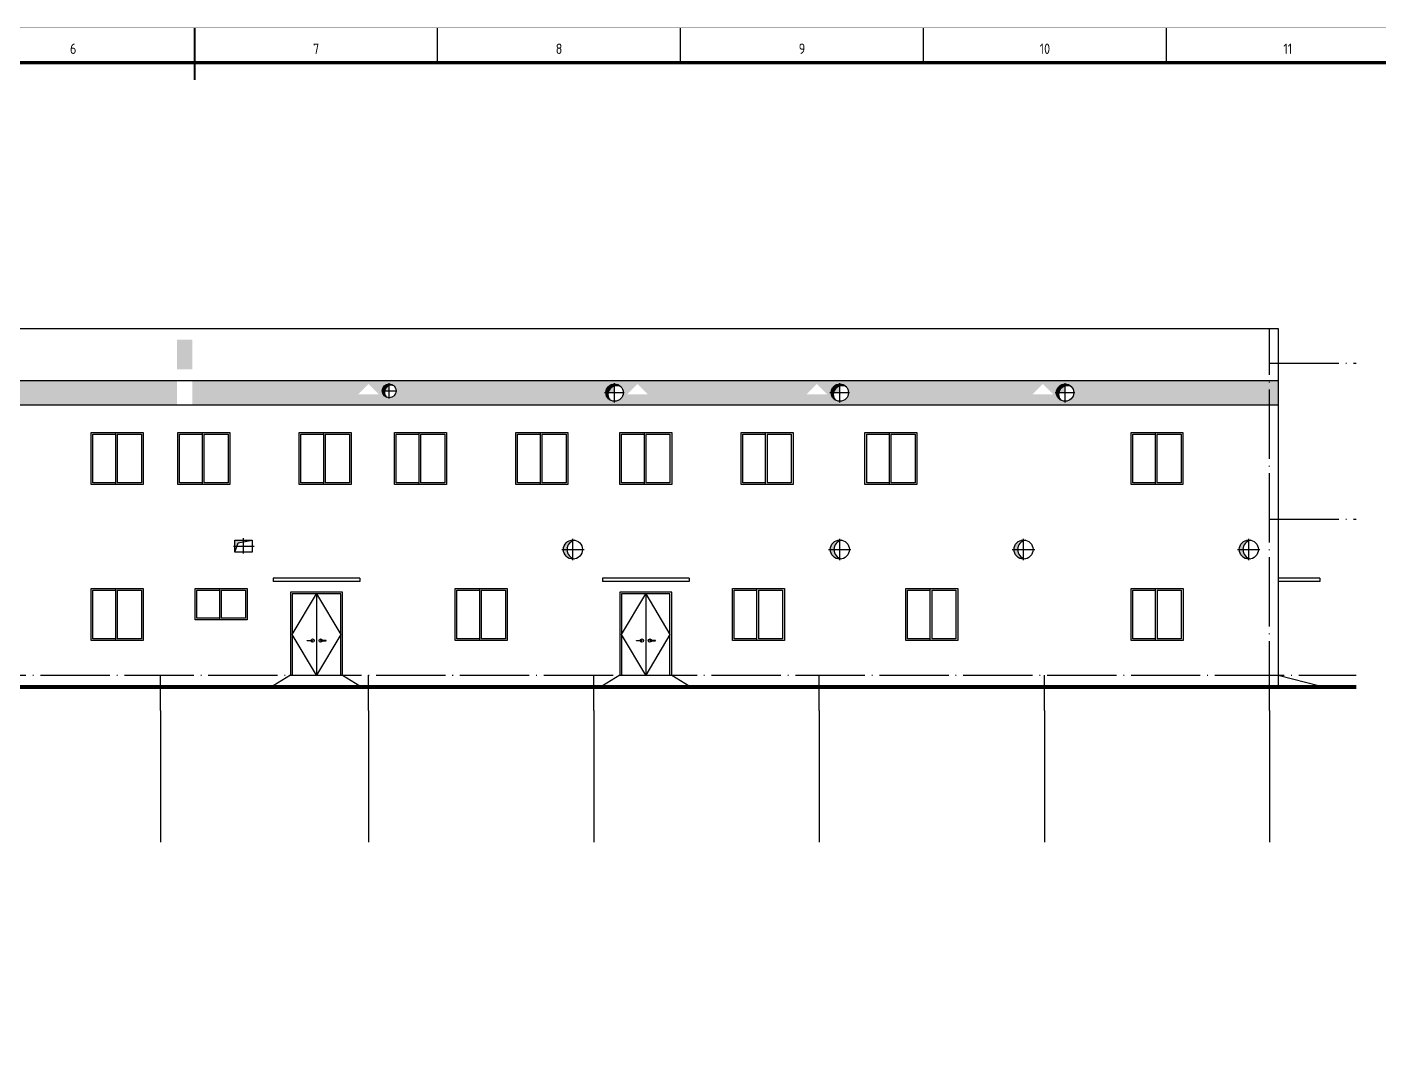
# Model space of a CAD drawing. Extents: x 93518 to 937116, y -359949 to 58022.
# Drawn here: x 722005 to 761008, y -158829 to -129104 of the extents above; entities that cross this region are included whole.
import ezdxf
from ezdxf.enums import TextEntityAlignment as Align

# ---------------------------------------------------------------- set-up
doc = ezdxf.new("R2010")
doc.units = 0
doc.header["$LTSCALE"] = 1000
doc.header["$MEASUREMENT"] = 0
doc.linetypes.add('DOTE', pattern=[2.42, 2, -0.2, 0.02, -0.2])
doc.layers.get('0').update_dxf_attribs({"linetype": 'CONTINUOUS'})
for name, color, linetype in [('AXIS', 3, 'CONTINUOUS'), ('DOTE', 8, 'DOTE'), ('STAIR', 2, 'CONTINUOUS'), ('WALL', 7, 'CONTINUOUS'), ('WINDOW', 4, 'CONTINUOUS'), ('填充', 8, 'CONTINUOUS')]:
    doc.layers.add(name, color=color, linetype=linetype)
doc.styles.get("Standard").update_dxf_attribs({"font": 'GBENOR', "bigfont": 'GBCBIG'})

# ---------------------------------------------------------------- blocks, each defined once
blk = doc.blocks.new('GEDI_WK_A1')
at = {"color": 3}
for p, q in [((420.5, 584), (420.5, 594)), ((490.58, 584), (490.58, 594)), ((560.67, 584), (560.67, 594)), ((630.75, 584), (630.75, 594)), ((700.83, 584), (700.83, 594))]:
    blk.add_line(p, q, dxfattribs=at)
for points, const_width in [([(0, 0), (841, 0), (841, 594), (0, 594)], 0.1), ([(25, 10), (831, 10), (831, 584), (25, 584)], 1)]:
    blk.add_lwpolyline(points, close=True, dxfattribs=dict(at, const_width=const_width))
at = {"color": 3, "const_width": 0.5}
blk.add_lwpolyline([(420.5, 579), (420.5, 594)], dxfattribs=at)
at = {"color": 3}
for s, p in [('6', (385.46, 588)), ('7', (455.54, 588)), ('8', (525.62, 588)), ('9', (595.71, 588)), ('10', (665.79, 588)), ('11', (735.88, 588))]:
    blk.add_text(s, height=3, dxfattribs=at).set_placement(p, align=Align.MIDDLE)

msp = doc.modelspace()

# ---------------------------------------------------------------- hatches: boundary and pattern name
h = msp.add_hatch(color=256)
h.paths.add_polyline_path([(732586.3, -139444.5, 0.1816631), (732454.6, -139395), (732454.6, -139441.1, -0.1694039)])
h.paths.add_polyline_path([(732454.6, -139441.1), (732454.6, -139395, 0.4142136), (732254.6, -139595), (732319, -139595, -0.2760019)])
h.paths.add_polyline_path([(732319, -139595), (732254.6, -139595, 0.3118947), (732383.9, -139782.1, -0.2649)])
h = msp.add_hatch(color=256)
h.paths.add_polyline_path([(739145, -139482.9, 0.2198001), (738954.6, -139395), (738954.6, -139454.6, -0.2001535)])
h.paths.add_polyline_path([(738954.6, -139454.6), (738954.6, -139395, 0.4142136), (738704.6, -139645), (738771.3, -139645, -0.285962)])
h.paths.add_polyline_path([(738771.3, -139645), (738704.6, -139645, 0.2627794), (738825.5, -139859.1, -0.2327683)])
h = msp.add_hatch(color=256)
h.paths.add_polyline_path([(745645, -139482.9, 0.2198001), (745454.6, -139395), (745454.6, -139454.6, -0.2001535)])
h.paths.add_polyline_path([(745454.6, -139454.6), (745454.6, -139395, 0.4142136), (745204.6, -139645), (745271.3, -139645, -0.285962)])
h.paths.add_polyline_path([(745271.3, -139645), (745204.6, -139645, 0.2627794), (745325.5, -139859.1, -0.2327683)])
h = msp.add_hatch(color=256)
h.paths.add_polyline_path([(752145, -139482.9, 0.2198001), (751954.6, -139395), (751954.6, -139454.6, -0.2001535)])
h.paths.add_polyline_path([(751954.6, -139454.6), (751954.6, -139395, 0.4142136), (751704.6, -139645), (751771.3, -139645, -0.285962)])
h.paths.add_polyline_path([(751771.3, -139645), (751704.6, -139645, 0.2627794), (751825.5, -139859.1, -0.2327683)])
h = msp.add_hatch(color=256)
h.paths.add_polyline_path([(728504.6, -143895), (728254.6, -143895), (728254.6, -143942.1)])
h.paths.add_polyline_path([(728254.6, -143942.1), (728254.6, -143895), (728004.6, -143895), (728004.6, -144070), (728060.9, -144070), (728092.2, -143972.6)])
h.paths.add_polyline_path([(728060.9, -144070), (728004.6, -144070), (728004.6, -144245)])
h = msp.add_hatch(color=256)
h.paths.add_polyline_path([(737754.6, -144424.4), (737754.6, -144445, 0.0478444), (737806.9, -144440, -0.049719)])
h.paths.add_polyline_path([(737754.6, -144445), (737754.6, -144424.4, -0.3040989), (737584.2, -144170), (737479.6, -144170, 0.4142136)])
h.paths.add_polyline_path([(737754.6, -143915.7), (737754.6, -143895, 0.4142136), (737479.6, -144170), (737584.2, -144170, -0.3040989)])
h.paths.add_polyline_path([(737806.9, -143900, 0.0478444), (737754.6, -143895), (737754.6, -143915.7, -0.049719)])
h = msp.add_hatch(color=256)
h.paths.add_polyline_path([(745454.6, -144424.4), (745454.6, -144445, 0.0478444), (745506.9, -144440, -0.049719)])
h.paths.add_polyline_path([(745454.6, -144445), (745454.6, -144424.4, -0.3040989), (745284.2, -144170), (745179.6, -144170, 0.4142136)])
h.paths.add_polyline_path([(745454.6, -143915.7), (745454.6, -143895, 0.4142136), (745179.6, -144170), (745284.2, -144170, -0.3040989)])
h.paths.add_polyline_path([(745506.9, -143900, 0.0478444), (745454.6, -143895), (745454.6, -143915.7, -0.049719)])
h = msp.add_hatch(color=256)
h.paths.add_polyline_path([(750754.6, -144424.4), (750754.6, -144445, 0.0478444), (750806.9, -144440, -0.049719)])
h.paths.add_polyline_path([(750754.6, -144445), (750754.6, -144424.4, -0.3040989), (750584.2, -144170), (750479.6, -144170, 0.4142136)])
h.paths.add_polyline_path([(750754.6, -143915.7), (750754.6, -143895, 0.4142136), (750479.6, -144170), (750584.2, -144170, -0.3040989)])
h.paths.add_polyline_path([(750806.9, -143900, 0.0478444), (750754.6, -143895), (750754.6, -143915.7, -0.049719)])
h = msp.add_hatch(color=256)
h.paths.add_polyline_path([(757254.6, -144424.4), (757254.6, -144445, 0.0478444), (757306.9, -144440, -0.049719)])
h.paths.add_polyline_path([(757254.6, -144445), (757254.6, -144424.4, -0.3040989), (757084.2, -144170), (756979.6, -144170, 0.4142136)])
h.paths.add_polyline_path([(757254.6, -143915.7), (757254.6, -143895, 0.4142136), (756979.6, -144170), (757084.2, -144170, -0.3040989)])
h.paths.add_polyline_path([(757306.9, -143900, 0.0478444), (757254.6, -143895), (757254.6, -143915.7, -0.049719)])
at = {"layer": '填充'}
h = msp.add_hatch(dxfattribs=at)
h.set_pattern_fill('松散材料', color=256, scale=30, style=0)
h.set_pattern_definition([(0, (714199.79, -140224.383), (28.125, 56.25), [0, -56.25])])
h.paths.add_polyline_path([(757854.6, -139995), (757854.6, -139295), (714199.8, -139295), (714199.8, -139995)])
h.paths.add_polyline_path([(731556.7, -139695), (731856.7, -139395), (732454.6, -139395, -0.4142136), (732654.6, -139595, -1), (732254.6, -139595, -0.4142136), (732454.6, -139395), (731856.7, -139395), (732156.7, -139695)], flags=16)
h.paths.add_polyline_path([(732319, -139595, -0.2760019), (732454.6, -139441.1), (732454.6, -139595)], flags=0)
h.paths.add_polyline_path([(738954.6, -139395), (739616.8, -139395), (739916.8, -139695), (739316.8, -139695), (739616.8, -139395), (738954.6, -139395, -0.4142136), (739204.6, -139645, -1), (738704.6, -139645, -0.4142136)], flags=16)
h.paths.add_polyline_path([(738771.3, -139645, -0.285962), (738954.6, -139454.6), (738954.6, -139645)], flags=0)
h.paths.add_polyline_path([(744492.5, -139695), (744792.5, -139395), (745454.6, -139395, -0.4142136), (745704.6, -139645, -1), (745204.6, -139645, -0.4142136), (745454.6, -139395), (744792.5, -139395), (745092.5, -139695)], flags=16)
h.paths.add_polyline_path([(745271.3, -139645, -0.285962), (745454.6, -139454.6), (745454.6, -139645)], flags=0)
h.paths.add_polyline_path([(751014, -139695), (751314, -139395), (751954.6, -139395, -0.4142136), (752204.6, -139645, -1), (751704.6, -139645, -0.4142136), (751954.6, -139395), (751314, -139395), (751614, -139695)], flags=16)
h.paths.add_polyline_path([(751771.3, -139645, -0.285962), (751954.6, -139454.6), (751954.6, -139645)], flags=0)
h.paths.add_polyline_path([(758104.6, -139295), (757854.6, -139295), (757854.6, -139995), (758104.6, -139995)])
edge = h.paths.add_edge_path()
edge.add_line((726327.3, -138969.4), (726327.3, -138120.6))
edge.add_line((726327.3, -138120.6), (726773.6, -138120.6))
edge.add_line((726773.6, -138120.6), (726773.6, -138969.4))
edge.add_line((726773.6, -138969.4), (726327.3, -138969.4))
edge.add_line((726327.3, -139989.4), (726327.3, -139300.6))
edge.add_line((726327.3, -139300.6), (726773.6, -139300.6))
edge.add_line((726773.6, -139300.6), (726773.6, -139989.4))
edge.add_line((726773.6, -139989.4), (726327.3, -139989.4))

# ---------------------------------------------------------------- linework, layer by layer
at = {"color": 4}
for p, q in [((695604.6, -139295), (758104.6, -139295)), ((695604.6, -139995), (758104.6, -139995))]:
    msp.add_line(p, q, dxfattribs=at)
at = {"color": 6}
for p, q in [((732241.1, -139595), (732674.8, -139595)), ((732454.6, -139817.5), (732454.6, -139375.2)), ((738954.6, -139926.6), (738954.6, -139368.7)), ((745454.6, -139926.6), (745454.6, -139368.7)), ((751954.6, -139926.6), (751954.6, -139368.7)), ((738668.5, -139645), (739236.6, -139645)), ((745168.5, -139645), (745736.6, -139645)), ((751668.5, -139645), (752236.6, -139645)), ((728254.6, -144282.1), (728254.6, -143845.5)), ((737754.6, -144475.4), (737754.6, -143857.8)), ((745454.6, -144475.4), (745454.6, -143857.8)), ((750754.6, -144475.4), (750754.6, -143857.8)), ((757254.6, -144475.4), (757254.6, -143857.8)), ((727963.6, -144070), (728555.5, -144070)), ((737430.1, -144170), (738075.5, -144170)), ((745130.1, -144170), (745775.5, -144170)), ((750430.1, -144170), (751075.5, -144170)), ((756930.1, -144170), (757575.5, -144170))]:
    msp.add_line(p, q, dxfattribs=at)
for points in [[(728004.6, -143895), (728504.6, -143895), (728504.6, -144245), (728004.6, -144245), (728004.6, -143895)], [(728004.6, -144245), (728092.2, -143972.6), (728504.6, -143895)]]:
    msp.add_lwpolyline(points, dxfattribs=at)
at = {"const_width": 100}
msp.add_lwpolyline([(760354.6, -148145), (693354.6, -148145)], dxfattribs=at)
msp.add_lwpolyline([(760354.6, -148095), (693354.6, -148095)])
at = {"color": 6}
for centre, radius in [((732454.6, -139595), 200), ((738954.6, -139645), 250), ((745454.6, -139645), 250), ((751954.6, -139645), 250), ((737754.6, -144170), 275), ((745454.6, -144170), 275), ((750754.6, -144170), 275), ((757254.6, -144170), 275)]:
    msp.add_circle(centre, radius, dxfattribs=at)
for centre, radius, start, end in [((732515.6, -139631.6), 200, 69.2897, 228.81502), ((739015.8, -139697), 250, 58.89312, 220.41402), ((745515.8, -139697), 250, 58.89312, 220.41402), ((752015.8, -139697), 250, 58.89312, 220.41402), ((737859.2, -144170), 275, 100.95678, 259.04322), ((745559.2, -144170), 275, 100.95678, 259.04322), ((750859.2, -144170), 275, 100.95678, 259.04322), ((757359.2, -144170), 275, 100.95678, 259.04322)]:
    msp.add_arc(centre, radius, start, end, dxfattribs=at)
at = {"layer": 'AXIS'}
for p, q in [((725854.6, -148811), (725854.6, -152604.6)), ((731854.6, -148811), (731854.6, -152604.6)), ((738354.6, -148811), (738354.6, -152604.6)), ((744854.6, -148811), (744854.6, -152604.6)), ((751354.6, -148811), (751354.6, -152604.6)), ((757854.6, -148811), (757854.6, -152604.6))]:
    msp.add_line(p, q, dxfattribs=at)
at = {"layer": 'DOTE'}
for p, q in [((757854.6, -148811), (757854.6, -137795)), ((757854.6, -138795), (760354.6, -138795)), ((757854.6, -143295), (760354.6, -143295)), ((693354.6, -147795), (760354.6, -147795)), ((725854.6, -148811), (725854.6, -147795)), ((731854.6, -148811), (731854.6, -147795)), ((738354.6, -148811), (738354.6, -147795)), ((744854.6, -148811), (744854.6, -147795)), ((751354.6, -148811), (751354.6, -147795))]:
    msp.add_line(p, q, dxfattribs=at)
at = {"layer": 'STAIR', "color": 2}
for p, q in [((731604.6, -144995), (729104.6, -144995)), ((729104.6, -144995), (729104.6, -145095)), ((731604.6, -144995), (731604.6, -145095)), ((741104.6, -144995), (738604.6, -144995)), ((738604.6, -144995), (738604.6, -145095)), ((741104.6, -144995), (741104.6, -145095)), ((759304.6, -144995), (758104.6, -144995)), ((759304.6, -144995), (759304.6, -145095)), ((731604.6, -145095), (729104.6, -145095)), ((741104.6, -145095), (738604.6, -145095)), ((759304.6, -145095), (758104.6, -145095))]:
    msp.add_line(p, q, dxfattribs=at)
at = {"layer": 'STAIR'}
for p, q in [((729604.6, -147795), (729104.6, -148095)), ((729604.6, -147795), (731104.6, -147795)), ((731104.6, -147795), (731604.6, -148095)), ((739104.6, -147795), (738604.6, -148095)), ((739104.6, -147795), (740604.6, -147795)), ((740604.6, -147795), (741104.6, -148095))]:
    msp.add_line(p, q, dxfattribs=at)
at = {"layer": 'STAIR', "color": 2}
msp.add_lwpolyline([(758104.6, -147795), (759304.6, -148095)], dxfattribs=at)
at = {"layer": 'WALL'}
for p, q in [((695604.6, -137795), (758104.6, -137795)), ((758104.6, -137795), (758104.6, -148095))]:
    msp.add_line(p, q, dxfattribs=at)
at = {"layer": 'WINDOW'}
for p, q in [((724554.6, -140795), (724554.6, -142295)), ((727054.6, -140795), (727054.6, -142295)), ((730554.6, -140795), (730554.6, -142295)), ((733304.6, -140795), (733304.6, -142295)), ((736804.6, -140795), (736804.6, -142295)), ((739804.6, -140795), (739804.6, -142295)), ((743304.6, -140795), (743304.6, -142295)), ((746879.6, -140795), (746879.6, -142295)), ((754554.6, -140795), (754554.6, -142295)), ((724604.6, -140845), (724604.6, -142245)), ((727104.6, -140845), (727104.6, -142245)), ((730604.6, -140845), (730604.6, -142245)), ((733354.6, -140845), (733354.6, -142245)), ((736854.6, -140845), (736854.6, -142245)), ((739854.6, -140845), (739854.6, -142245)), ((743354.6, -140845), (743354.6, -142245)), ((746929.6, -140845), (746929.6, -142245)), ((754604.6, -140845), (754604.6, -142245)), ((724554.6, -145295), (724554.6, -146795)), ((724604.6, -145345), (724604.6, -146745)), ((727554.6, -145295), (727554.6, -146195)), ((727604.6, -145345), (727604.6, -146145)), ((729654.6, -146620), (730354.6, -145445)), ((731054.6, -145445), (729654.6, -145445)), ((729654.6, -145445), (729654.6, -147795)), ((730354.6, -145445), (730354.6, -147795)), ((730354.6, -145445), (731054.6, -146620)), ((731054.6, -147795), (731054.6, -145445)), ((735055, -145295), (735055, -146795)), ((735105, -145345), (735105, -146745)), ((739154.6, -146620), (739854.6, -145445)), ((740554.6, -145445), (739154.6, -145445)), ((739154.6, -145445), (739154.6, -147795)), ((739854.6, -145445), (739854.6, -147795)), ((739854.6, -145445), (740554.6, -146620)), ((740554.6, -147795), (740554.6, -145445)), ((743054.6, -145295), (743054.6, -146795)), ((743104.6, -145345), (743104.6, -146745)), ((748055, -145295), (748055, -146795)), ((748105, -145345), (748105, -146745)), ((754555, -145295), (754555, -146795)), ((754605, -145345), (754605, -146745)), ((730354.6, -147795), (729654.6, -146620)), ((731054.6, -146620), (730354.6, -147795)), ((739854.6, -147795), (739154.6, -146620)), ((740554.6, -146620), (739854.6, -147795))]:
    msp.add_line(p, q, dxfattribs=at)
at = {"layer": 'WINDOW', "color": 3, "linetype": 'Continuous'}
for p, q in [((731104.6, -145395), (729604.6, -145395)), ((729604.6, -145395), (729604.6, -147795)), ((731104.6, -147795), (731104.6, -145395)), ((740604.6, -145395), (739104.6, -145395)), ((739104.6, -145395), (739104.6, -147795)), ((740604.6, -147795), (740604.6, -145395))]:
    msp.add_line(p, q, dxfattribs=at)
at = {"layer": 'WINDOW', "color": 7, "linetype": 'Continuous'}
for p, q in [((730088.5, -146800.6), (730088.5, -146788.9)), ((730088.5, -146788.9), (730244.9, -146788.9)), ((730244.9, -146800.6), (730088.5, -146800.6)), ((730244.9, -146788.9), (730244.9, -146800.6)), ((730632.1, -146788.9), (730475.6, -146788.9)), ((730475.6, -146788.9), (730475.6, -146800.6)), ((730475.6, -146800.6), (730632.1, -146800.6)), ((730632.1, -146800.6), (730632.1, -146788.9)), ((739588.5, -146800.6), (739588.5, -146788.9)), ((739588.5, -146788.9), (739744.9, -146788.9)), ((739744.9, -146800.6), (739588.5, -146800.6)), ((739744.9, -146788.9), (739744.9, -146800.6)), ((740132.1, -146788.9), (739975.6, -146788.9)), ((739975.6, -146788.9), (739975.6, -146800.6)), ((739975.6, -146800.6), (740132.1, -146800.6)), ((740132.1, -146800.6), (740132.1, -146788.9))]:
    msp.add_line(p, q, dxfattribs=at)
at = {"layer": 'WINDOW'}
for points in [[(725354.6, -142295), (723854.6, -142295), (723854.6, -140795), (725354.6, -140795)], [(727854.6, -142295), (726354.6, -142295), (726354.6, -140795), (727854.6, -140795)], [(731354.6, -142295), (729854.6, -142295), (729854.6, -140795), (731354.6, -140795)], [(734104.6, -142295), (732604.6, -142295), (732604.6, -140795), (734104.6, -140795)], [(737604.6, -142295), (736104.6, -142295), (736104.6, -140795), (737604.6, -140795)], [(740604.6, -142295), (739104.6, -142295), (739104.6, -140795), (740604.6, -140795)], [(744104.6, -142295), (742604.6, -142295), (742604.6, -140795), (744104.6, -140795)], [(747679.6, -142295), (746179.6, -142295), (746179.6, -140795), (747679.6, -140795)], [(755354.6, -142295), (753854.6, -142295), (753854.6, -140795), (755354.6, -140795)], [(725354.6, -146795), (723854.6, -146795), (723854.6, -145295), (725354.6, -145295)], [(728354.6, -146195), (726854.6, -146195), (726854.6, -145295), (728354.6, -145295)], [(735855, -146795), (734355, -146795), (734355, -145295), (735855, -145295)], [(743854.6, -146795), (742354.6, -146795), (742354.6, -145295), (743854.6, -145295)], [(748855, -146795), (747355, -146795), (747355, -145295), (748855, -145295)], [(755355, -146795), (753855, -146795), (753855, -145295), (755355, -145295)]]:
    msp.add_lwpolyline(points, close=True, dxfattribs=at)
for points in [[(724554.6, -142245), (723904.6, -142245), (723904.6, -140845), (724554.6, -140845)], [(724604.6, -140845), (725304.6, -140845), (725304.6, -142245), (724604.6, -142245)], [(727054.6, -142245), (726404.6, -142245), (726404.6, -140845), (727054.6, -140845)], [(727104.6, -140845), (727804.6, -140845), (727804.6, -142245), (727104.6, -142245)], [(730554.6, -142245), (729904.6, -142245), (729904.6, -140845), (730554.6, -140845)], [(730604.6, -140845), (731304.6, -140845), (731304.6, -142245), (730604.6, -142245)], [(733304.6, -142245), (732654.6, -142245), (732654.6, -140845), (733304.6, -140845)], [(733354.6, -140845), (734054.6, -140845), (734054.6, -142245), (733354.6, -142245)], [(736804.6, -142245), (736154.6, -142245), (736154.6, -140845), (736804.6, -140845)], [(736854.6, -140845), (737554.6, -140845), (737554.6, -142245), (736854.6, -142245)], [(739804.6, -142245), (739154.6, -142245), (739154.6, -140845), (739804.6, -140845)], [(739854.6, -140845), (740554.6, -140845), (740554.6, -142245), (739854.6, -142245)], [(743304.6, -142245), (742654.6, -142245), (742654.6, -140845), (743304.6, -140845)], [(743354.6, -140845), (744054.6, -140845), (744054.6, -142245), (743354.6, -142245)], [(746879.6, -142245), (746229.6, -142245), (746229.6, -140845), (746879.6, -140845)], [(746929.6, -140845), (747629.6, -140845), (747629.6, -142245), (746929.6, -142245)], [(754554.6, -142245), (753904.6, -142245), (753904.6, -140845), (754554.6, -140845)], [(754604.6, -140845), (755304.6, -140845), (755304.6, -142245), (754604.6, -142245)], [(724554.6, -146745), (723904.6, -146745), (723904.6, -145345), (724554.6, -145345)], [(724604.6, -145345), (725304.6, -145345), (725304.6, -146745), (724604.6, -146745)], [(727554.6, -146145), (726904.6, -146145), (726904.6, -145345), (727554.6, -145345)], [(727604.6, -145345), (728304.6, -145345), (728304.6, -146145), (727604.6, -146145)], [(735055, -146745), (734405, -146745), (734405, -145345), (735055, -145345)], [(735105, -145345), (735805, -145345), (735805, -146745), (735105, -146745)], [(743054.6, -146745), (742404.6, -146745), (742404.6, -145345), (743054.6, -145345)], [(743104.6, -145345), (743804.6, -145345), (743804.6, -146745), (743104.6, -146745)], [(748055, -146745), (747405, -146745), (747405, -145345), (748055, -145345)], [(748105, -145345), (748805, -145345), (748805, -146745), (748105, -146745)], [(754555, -146745), (753905, -146745), (753905, -145345), (754555, -145345)], [(754605, -145345), (755305, -145345), (755305, -146745), (754605, -146745)]]:
    msp.add_lwpolyline(points, dxfattribs=at)
at = {"layer": 'WINDOW', "color": 7, "linetype": 'Continuous'}
for centre in [(730244.9, -146794.7), (730475.6, -146794.7), (739744.9, -146794.7), (739975.6, -146794.7)]:
    msp.add_circle(centre, 46.4, dxfattribs=at)

# ---------------------------------------------------------------- block references
at = {"xscale": 100, "yscale": 100, "zscale": 100}
msp.add_blockref('GEDI_WK_A1', (684791.4, -188528.9), dxfattribs=at)

doc.saveas('drawing.dxf')
